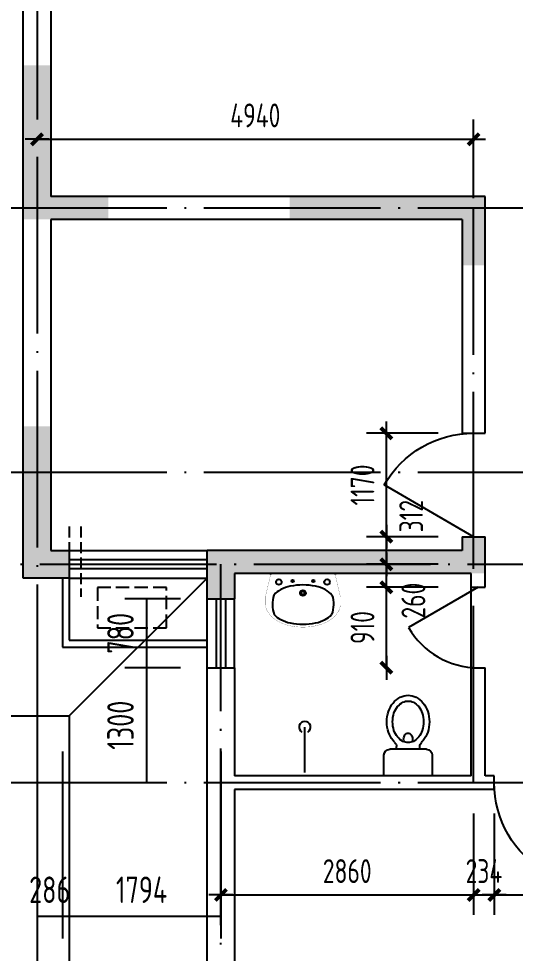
# Model space of a CAD drawing. Extents: x -726032 to 135930, y -151624 to 587044.
# Drawn here: x -666225 to -660605, y 553422 to 563993 of the extents above; entities that cross this region are included whole.
import ezdxf
from ezdxf.enums import TextEntityAlignment as Align

# ---------------------------------------------------------------- set-up
doc = ezdxf.new("R2010")
doc.units = 0
doc.header["$LTSCALE"] = 1000
doc.header["$MEASUREMENT"] = 0
doc.linetypes.add('DASH', pattern=[0.35, 0.25, -0.1])
doc.linetypes.add('DOTE', pattern=[2.42, 2, -0.2, 0.02, -0.2])
doc.layers.get('0').update_dxf_attribs({"linetype": 'CONTINUOUS'})
doc.layers.get('DEFPOINTS').update_dxf_attribs({"color": 1, "linetype": 'CONTINUOUS'})
for name, color, linetype in [('COLUMN', 170, 'CONTINUOUS'), ('DOTE', 8, 'DOTE'), ('GROUND', 45, 'CONTINUOUS'), ('LVTRY', 6, 'CONTINUOUS'), ('PUB_DIM', 245, 'CONTINUOUS'), ('ROOF', 4, 'CONTINUOUS'), ('WALL', 255, 'CONTINUOUS'), ('WINDOW', 155, 'CONTINUOUS'), ('WINDOW_TEXT', 7, 'CONTINUOUS'), ('空调', 245, 'CONTINUOUS')]:
    doc.layers.add(name, color=color, linetype=linetype)
doc.styles.add('DIM_FONT', font='isocp.shx', dxfattribs={"width": 0.8})
doc.styles.add('SIMPLEX', font='SIMPLEX.SHX')
doc.dimstyles.new('DIMA', dxfattribs={"dimtxt": 300, "dimasz": 1, "dimexe": 250, "dimexo": 300, "dimgap": 150, "dimtad": 1, "dimdec": 0, "dimzin": 0, "dimdsep": 46, "dimtxsty": 'DIM_FONT', "dimcen": 0.09, "dimse1": 1, "dimclrt": 142, "dimadec": 0, "dimazin": 0, "dimtfac": 1, "dimtdec": 0, "dimtix": 1, "dimtmove": 2, "dimatfit": 3, "dimfxl": 1, "dimtolj": 1, "dimtzin": 0, "dimarcsym": 0})
doc.dimstyles.new('DIMN', dxfattribs={"dimtxt": 300, "dimasz": 1, "dimexe": 250, "dimexo": 300, "dimgap": 150, "dimtad": 1, "dimdec": 0, "dimzin": 0, "dimdsep": 46, "dimtxsty": 'DIM_FONT', "dimcen": 0.09, "dimclrt": 142, "dimadec": 0, "dimazin": 0, "dimtfac": 1, "dimtdec": 0, "dimtix": 1, "dimtmove": 2, "dimatfit": 3, "dimfxl": 1, "dimtolj": 1, "dimtzin": 0, "dimarcsym": 0})

# ---------------------------------------------------------------- blocks, each defined once
blk = doc.blocks.new('_DBLK')
blk.add_line((-0.5, 0), (0, -0.866))
blk.add_arc((-0.5, 0), 1, 300, 0)
at = {"layer": 'WINDOW_TEXT', "style": 'SIMPLEX', "flags": 9}
blk.add_attdef('A', text='', height=1, dxfattribs=at).set_placement((0, 1.5), align=Align.MIDDLE)
blk = doc.blocks.new('_DIMX')
blk.add_line((-150, 0), (150, 0))
at = {"const_width": 50}
blk.add_lwpolyline([(-70, -70), (70, 70)], dxfattribs=at)
blk = doc.blocks.new('*D1692')
at = {"layer": 'DEFPOINTS', "color": 0, "transparency": 16777216}
for p in [(-662064, 559304), (-661207, 559304), (-661207, 558134)]:
    blk.add_point(p, dxfattribs=at)
at = {"layer": 'PUB_DIM', "color": 0, "lineweight": -2, "transparency": 16777216}
for p, q in [((-661477, 559304), (-662289, 559304)), ((-662064, 558135), (-662064, 559304))]:
    blk.add_line(p, q, dxfattribs=at)
at = {"layer": 'PUB_DIM', "color": 0, "lineweight": -2, "transparency": 16777216, "xscale": 0.9, "yscale": 0.9, "zscale": 0.9}
for p, rotation in [((-662064, 559304), 90), ((-662064, 558134), 270)]:
    blk.add_blockref('_DIMX', p, dxfattribs=dict(at, rotation=rotation))
at = {"layer": 'PUB_DIM', "color": 142, "transparency": 16777216, "insert": (-662334, 558719), "char_height": 270, "attachment_point": 5, "rotation": 90, "style": 'DIM_FONT'}
blk.add_mtext('\\A1;1170', dxfattribs=at)
blk = doc.blocks.new('*D1693')
at = {"layer": 'DEFPOINTS', "color": 0, "transparency": 16777216}
for p in [(-662064, 558134), (-661207, 558134), (-661207, 557822)]:
    blk.add_point(p, dxfattribs=at)
at = {"layer": 'PUB_DIM', "color": 0, "lineweight": -2, "transparency": 16777216}
for p, q in [((-661477, 558134), (-662289, 558134)), ((-662064, 557823), (-662064, 558134))]:
    blk.add_line(p, q, dxfattribs=at)
at = {"layer": 'PUB_DIM', "color": 0, "lineweight": -2, "transparency": 16777216, "xscale": 0.9, "yscale": 0.9, "zscale": 0.9}
for p, rotation in [((-662064, 558134), 90), ((-662064, 557822), 270)]:
    blk.add_blockref('_DIMX', p, dxfattribs=dict(at, rotation=rotation))
at = {"layer": 'PUB_DIM', "color": 142, "transparency": 16777216, "insert": (-661783, 558367), "char_height": 270, "attachment_point": 5, "rotation": 90, "style": 'DIM_FONT'}
blk.add_mtext('\\A1;312', dxfattribs=at)
blk = doc.blocks.new('*D2575')
at = {"layer": 'DEFPOINTS', "color": 0, "transparency": 16777216}
for p in [(-663937, 555274), (-661077, 555274), (-661077, 554082)]:
    blk.add_point(p, dxfattribs=at)
at = {"layer": 'PUB_DIM', "color": 0, "lineweight": -2, "transparency": 16777216}
for p, q in [((-661077, 555004), (-661077, 553857)), ((-663936, 554082), (-661078, 554082))]:
    blk.add_line(p, q, dxfattribs=at)
at = {"layer": 'PUB_DIM', "color": 0, "lineweight": -2, "transparency": 16777216, "xscale": 0.9, "yscale": 0.9, "zscale": 0.9, "rotation": 180}
blk.add_blockref('_DIMX', (-663937, 554082), dxfattribs=at)
at = {"layer": 'PUB_DIM', "color": 0, "lineweight": -2, "transparency": 16777216, "xscale": 0.9, "yscale": 0.9, "zscale": 0.9}
blk.add_blockref('_DIMX', (-661077, 554082), dxfattribs=at)
at = {"layer": 'PUB_DIM', "color": 142, "transparency": 16777216, "insert": (-662507, 554352), "char_height": 270, "attachment_point": 5, "style": 'DIM_FONT'}
blk.add_mtext('\\A1;2860', dxfattribs=at)
blk = doc.blocks.new('_WBLK')
for p, q in [((-0.5, 0.5), (0.5, 0.5)), ((0.5, 0.1667), (-0.5, 0.1667)), ((0.5, -0.1667), (-0.5, -0.1667)), ((-0.5, -0.5), (0.5, -0.5))]:
    blk.add_line(p, q)
at = {"layer": 'WINDOW_TEXT', "style": 'SIMPLEX', "flags": 9}
blk.add_attdef('A', text='', height=1, dxfattribs=at).set_placement((0, 1.5), align=Align.MIDDLE)
blk = doc.blocks.new('*D2576')
at = {"layer": 'DEFPOINTS', "color": 0, "transparency": 16777216}
for p in [(-664773, 556652), (-664093, 556652), (-664093, 555352)]:
    blk.add_point(p, dxfattribs=at)
at = {"layer": 'PUB_DIM', "color": 0, "lineweight": -2, "transparency": 16777216}
for p, q in [((-664393, 556652), (-665023, 556652)), ((-664773, 555353), (-664773, 556651))]:
    blk.add_line(p, q, dxfattribs=at)
at = {"layer": 'PUB_DIM', "color": 0, "transparency": 16777216}
for points in [[(-664773, 556651), (-664772, 556651), (-664773, 556652)], [(-664773, 555353), (-664772, 555353), (-664773, 555352)]]:
    blk.add_solid(points, dxfattribs=at)
at = {"layer": 'PUB_DIM', "color": 142, "transparency": 16777216, "insert": (-665073, 556002), "char_height": 300, "attachment_point": 5, "rotation": 90, "style": 'DIM_FONT'}
blk.add_mtext('\\A1;1300', dxfattribs=at)
blk = doc.blocks.new('*D1312')
at = {"layer": 'DEFPOINTS', "color": 0, "transparency": 16777216}
for p in [(-664773, 557432), (-664093, 557432), (-664093, 556652)]:
    blk.add_point(p, dxfattribs=at)
at = {"layer": 'PUB_DIM', "color": 0, "lineweight": -2, "transparency": 16777216}
for p, q in [((-664393, 557432), (-665023, 557432)), ((-664773, 556653), (-664773, 557431)), ((-664393, 556652), (-665023, 556652))]:
    blk.add_line(p, q, dxfattribs=at)
at = {"layer": 'PUB_DIM', "color": 0, "transparency": 16777216}
for points in [[(-664773, 557431), (-664772, 557431), (-664773, 557432)], [(-664773, 556653), (-664772, 556653), (-664773, 556652)]]:
    blk.add_solid(points, dxfattribs=at)
at = {"layer": 'PUB_DIM', "color": 142, "transparency": 16777216, "insert": (-665073, 557042), "char_height": 300, "attachment_point": 5, "rotation": 90, "style": 'DIM_FONT'}
blk.add_mtext('\\A1;780', dxfattribs=at)
blk = doc.blocks.new('*D1317')
at = {"layer": 'DEFPOINTS', "color": 0, "transparency": 16777216}
for p in [(-666017, 556004), (-665731, 556004), (-665731, 553841)]:
    blk.add_point(p, dxfattribs=at)
at = {"layer": 'PUB_DIM', "color": 0, "lineweight": -2, "transparency": 16777216}
for p, q in [((-666017, 555704), (-666017, 553591)), ((-665731, 555704), (-665731, 553591)), ((-666018, 553841), (-666019, 553841)), ((-666017, 553841), (-665731, 553841)), ((-665730, 553841), (-665729, 553841))]:
    blk.add_line(p, q, dxfattribs=at)
at = {"layer": 'PUB_DIM', "color": 0, "transparency": 16777216}
for points in [[(-666018, 553842), (-666018, 553841), (-666017, 553841)], [(-665730, 553842), (-665730, 553841), (-665731, 553841)]]:
    blk.add_solid(points, dxfattribs=at)
at = {"layer": 'PUB_DIM', "color": 142, "transparency": 16777216, "insert": (-665874, 554141), "char_height": 300, "attachment_point": 5, "style": 'DIM_FONT'}
blk.add_mtext('\\A1;286', dxfattribs=at)
blk = doc.blocks.new('*D1318')
at = {"layer": 'DEFPOINTS', "color": 0, "transparency": 16777216}
for p in [(-665731, 556004), (-663937, 556004), (-663937, 553841)]:
    blk.add_point(p, dxfattribs=at)
at = {"layer": 'PUB_DIM', "color": 0, "lineweight": -2, "transparency": 16777216}
for p, q in [((-665731, 555704), (-665731, 553591)), ((-663937, 555704), (-663937, 553591)), ((-665730, 553841), (-663938, 553841))]:
    blk.add_line(p, q, dxfattribs=at)
at = {"layer": 'PUB_DIM', "color": 0, "transparency": 16777216}
for points in [[(-665730, 553842), (-665730, 553841), (-665731, 553841)], [(-663938, 553842), (-663938, 553841), (-663937, 553841)]]:
    blk.add_solid(points, dxfattribs=at)
at = {"layer": 'PUB_DIM', "color": 142, "transparency": 16777216, "insert": (-664834, 554141), "char_height": 300, "attachment_point": 5, "style": 'DIM_FONT'}
blk.add_mtext('\\A1;1794', dxfattribs=at)
blk = doc.blocks.new('*D2596')
at = {"layer": 'DEFPOINTS', "color": 0, "transparency": 16777216}
for p in [(-662064, 557822), (-661207, 557822), (-661207, 557562)]:
    blk.add_point(p, dxfattribs=at)
at = {"layer": 'PUB_DIM', "color": 0, "lineweight": -2, "transparency": 16777216}
for p, q in [((-661477, 557822), (-662289, 557822)), ((-662064, 557823), (-662064, 557824)), ((-662064, 557562), (-662064, 557822)), ((-662064, 557562), (-662064, 557561))]:
    blk.add_line(p, q, dxfattribs=at)
at = {"layer": 'PUB_DIM', "color": 0, "lineweight": -2, "transparency": 16777216, "xscale": 0.9, "yscale": 0.9, "zscale": 0.9}
for p, rotation in [((-662064, 557822), 270), ((-662064, 557562), 90)]:
    blk.add_blockref('_DIMX', p, dxfattribs=dict(at, rotation=rotation))
at = {"layer": 'PUB_DIM', "color": 142, "transparency": 16777216, "insert": (-661758, 557411), "char_height": 270, "attachment_point": 5, "rotation": 90, "style": 'DIM_FONT'}
blk.add_mtext('\\A1;260', dxfattribs=at)
blk = doc.blocks.new('*D2597')
at = {"layer": 'DEFPOINTS', "color": 0, "transparency": 16777216}
for p in [(-662064, 557562), (-661207, 557562), (-661207, 556652)]:
    blk.add_point(p, dxfattribs=at)
at = {"layer": 'PUB_DIM', "color": 0, "lineweight": -2, "transparency": 16777216}
for p, q in [((-661477, 557562), (-662289, 557562)), ((-662064, 556653), (-662064, 557562))]:
    blk.add_line(p, q, dxfattribs=at)
at = {"layer": 'PUB_DIM', "color": 0, "lineweight": -2, "transparency": 16777216, "xscale": 0.9, "yscale": 0.9, "zscale": 0.9}
for p, rotation in [((-662064, 557562), 90), ((-662064, 556652), 270)]:
    blk.add_blockref('_DIMX', p, dxfattribs=dict(at, rotation=rotation))
at = {"layer": 'PUB_DIM', "color": 142, "transparency": 16777216, "insert": (-662334, 557107), "char_height": 270, "attachment_point": 5, "rotation": 90, "style": 'DIM_FONT'}
blk.add_mtext('\\A1;910', dxfattribs=at)
blk = doc.blocks.new('_LV10')
blk.add_line((0, -37), (0, -432))
blk.add_arc((0, -432), 50, 121.03319, 58.96681)
blk = doc.blocks.new('_LV5')
for p, q in [((210.1, 0), (-210.1, 0)), ((-210.1, 0), (-210.1, -180)), ((210.1, -180), (210.1, 0)), ((160.1, -230), (-160.1, -230)), ((-101.4, -230), (-101.4, -254.3)), ((101.4, -230), (101.4, -254.1))]:
    blk.add_line(p, q)
blk.add_lwpolyline([(-135.1, -469.4, 0.080312), (-123, -544.2, 0.089014), (-91.8, -601.5, 0.104918), (-45.6, -639.3, 0.119812), (0.1, -650.4, 0.119812), (45.8, -639.3, 0.104918), (92, -601.5, 0.089014), (123.2, -544.2, 0.080312), (135.3, -469.4, 0.080312), (123.2, -394.6, 0.089014), (92, -337.3, 0.104918), (45.8, -299.5, 0.119812), (0.1, -288.4, 0.119812), (-45.6, -299.5, 0.104918), (-91.8, -337.3, 0.089014), (-123, -394.6, 0.080312)], format="xyb", close=True)
for points in [[(-38.7, -318.5, 0.073567), (-35.6, -339.5, 0.084454), (-27.4, -356, 0.10642), (-14.1, -367.8, 0.129709), (0, -371.5, 0.129709), (14.1, -367.8, 0.10642), (27.4, -356, 0.084454), (35.6, -339.5, 0.073567), (38.7, -318.5, 0.073567), (35.6, -297.5, 0.014016), (34.7, -294.6, 0.10642)], [(-34.7, -294.7, 0.013578), (-35.6, -297.5, 0.073567), (-38.7, -318.5, 0.073567)]]:
    blk.add_lwpolyline(points, format="xyb")
for centre, radius, start, end in [((-160.1, -180), 50, 180, 270), ((160.1, -180), 50, 270, 0), ((52.2, -452.8), 234.6, 141.28635, 161.63333), ((20.4, -427.3), 193.8, 134.81437, 141.28635), ((-151.4, -254.3), 50, 314.81437, 0), ((151.4, -254.1), 50, 180, 225.25549), ((-20.2, -427.3), 193.8, 38.71365, 45.25549), ((-52, -452.8), 234.6, 18.36667, 38.71365), ((102.3, -469.4), 287.4, 161.63333, 180), ((-102.1, -469.4), 287.4, 0, 18.36667), ((102.3, -469.4), 287.4, 180, 198.36667), ((-102.1, -469.4), 287.4, 341.63333, 0), ((52.2, -486), 234.6, 198.36667, 218.71365), ((-52, -486), 234.6, 321.28635, 341.63333), ((20.4, -511.6), 193.8, 218.71365, 242.67141), ((-20.2, -511.6), 193.8, 297.32859, 321.28635), ((0.1, -550.8), 149.6, 242.67141, 270), ((0.1, -550.8), 149.6, 270, 297.32859)]:
    blk.add_arc(centre, radius, start, end)
blk = doc.blocks.new('M_E11')
for p, q in [((-280, -10), (-280, 0)), ((280, 0), (280, -10)), ((-250.5, -188.9), (-250.5, -185.7)), ((-247.8, -182.8), (-250.2, -184.9))]:
    blk.add_line(p, q)
at = {"const_width": 1.5}
for points in [[(-280, 0), (280, 0)], [(-325.7, -199.5), (-280, -5)], [(325.7, -203.7), (280, -5)]]:
    blk.add_lwpolyline(points, dxfattribs=at)
for points in [[(253, -188.3, 0.098208), (193.2, -140.8, 0.066287), (110.4, -111.4, 0.052428), (0, -99.8, 0.052428), (-110.4, -111.4, 0.066287), (-193.2, -140.8, 0.093876), (-250.8, -185.7, 0.171377)], [(-249.5, -357.7, 0.091341), (-193.2, -401.2, 0.066287), (-110.4, -430.6, 0.052428), (0, -442.2, 0.052428), (110.4, -430.6, 0.066287), (193.2, -401.2, 0.091756), (249.7, -357.5, 0.171377)]]:
    blk.add_lwpolyline(points, format="xyb")
for points in [[(-325.7, -199.5, 0.008223), (-325.7, -203.7, 0.149285)], [(-325.7, -265.7, 0.149285), (-304.4, -336.6, 0.107079), (-230.9, -407.7, 0.075625), (-131, -450.5, 0.062436), (-0.8, -467.3, 0.062436), (129.6, -451.5, 0.075625), (229.8, -409.6, 0.107079), (303.8, -339.1, 0.149285), (325.7, -268.3, 0.005205), (325.7, -265.7, 0.086596)]]:
    blk.add_lwpolyline(points, format="xyb", dxfattribs=at)
at = {"const_width": 1.5, "flags": 128}
for points in [[(-325.7, -203.7), (-325.7, -268.3)], [(325.7, -203.7), (325.7, -268.3)]]:
    blk.add_lwpolyline(points, dxfattribs=at)
at = {"flags": 128}
for points in [[(-253, -188.3, 0.172546), (-249.7, -357.5, 0.726395)], [(253, -188.3, -0.172546), (249.7, -357.5, -0.726395)]]:
    blk.add_lwpolyline(points, format="xyb", dxfattribs=at)
for centre, radius in [((-210, -75), 24), ((-210, -75), 24), ((-210, -75), 24), ((-90, -65), 10), ((90, -65), 10), ((210, -75), 24), ((0, -170), 25), ((0, -170), 15)]:
    blk.add_circle(centre, radius)
blk.add_arc((-249.5, -185.7), 1, 131.32236, 180)
at = {"width": 0.8, "flags": 9}
for tag in ['XSIZE', 'YSIZE']:
    blk.add_attdef(tag, (0, 0), '', height=0.5, dxfattribs=at)
blk = doc.blocks.new('*D2598')
at = {"layer": 'DEFPOINTS', "color": 0, "transparency": 16777216}
for p in [(-661077, 555274), (-660843, 555274), (-660843, 554082)]:
    blk.add_point(p, dxfattribs=at)
at = {"layer": 'PUB_DIM', "color": 0, "lineweight": -2, "transparency": 16777216}
for p, q in [((-660843, 555004), (-660843, 553857)), ((-661078, 554082), (-661079, 554082)), ((-661077, 554082), (-660843, 554082)), ((-660842, 554082), (-660841, 554082))]:
    blk.add_line(p, q, dxfattribs=at)
at = {"layer": 'PUB_DIM', "color": 0, "lineweight": -2, "transparency": 16777216, "xscale": 0.9, "yscale": 0.9, "zscale": 0.9}
blk.add_blockref('_DIMX', (-661077, 554082), dxfattribs=at)
at = {"layer": 'PUB_DIM', "color": 0, "lineweight": -2, "transparency": 16777216, "xscale": 0.9, "yscale": 0.9, "zscale": 0.9, "rotation": 180}
blk.add_blockref('_DIMX', (-660843, 554082), dxfattribs=at)
at = {"layer": 'PUB_DIM', "color": 142, "transparency": 16777216, "insert": (-660960, 554352), "char_height": 270, "attachment_point": 5, "style": 'DIM_FONT'}
blk.add_mtext('\\A1;234', dxfattribs=at)
blk = doc.blocks.new('*D2599')
at = {"layer": 'DEFPOINTS', "color": 0, "transparency": 16777216}
for p in [(-660843, 555274), (-659673, 555274), (-659673, 554082)]:
    blk.add_point(p, dxfattribs=at)
at = {"layer": 'PUB_DIM', "color": 0, "lineweight": -2, "transparency": 16777216}
for p, q in [((-659673, 555004), (-659673, 553857)), ((-660842, 554082), (-659674, 554082))]:
    blk.add_line(p, q, dxfattribs=at)
at = {"layer": 'PUB_DIM', "color": 0, "lineweight": -2, "transparency": 16777216, "xscale": 0.9, "yscale": 0.9, "zscale": 0.9, "rotation": 180}
blk.add_blockref('_DIMX', (-660843, 554082), dxfattribs=at)
at = {"layer": 'PUB_DIM', "color": 0, "lineweight": -2, "transparency": 16777216, "xscale": 0.9, "yscale": 0.9, "zscale": 0.9}
blk.add_blockref('_DIMX', (-659673, 554082), dxfattribs=at)
at = {"layer": 'PUB_DIM', "color": 142, "transparency": 16777216, "insert": (-660258, 554352), "char_height": 270, "attachment_point": 5, "style": 'DIM_FONT'}
blk.add_mtext('\\A1;1170', dxfattribs=at)
blk = doc.blocks.new('*D2742')
at = {"layer": 'DEFPOINTS', "color": 0, "transparency": 16777216}
for p in [(-661077, 562629), (-666017, 561692), (-661077, 561692)]:
    blk.add_point(p, dxfattribs=at)
at = {"layer": 'PUB_DIM', "color": 0, "lineweight": -2, "transparency": 16777216}
for p, q in [((-661077, 561962), (-661077, 562854)), ((-666016, 562629), (-661078, 562629))]:
    blk.add_line(p, q, dxfattribs=at)
at = {"layer": 'PUB_DIM', "color": 0, "lineweight": -2, "transparency": 16777216, "xscale": 0.9, "yscale": 0.9, "zscale": 0.9, "rotation": 180}
blk.add_blockref('_DIMX', (-666017, 562629), dxfattribs=at)
at = {"layer": 'PUB_DIM', "color": 0, "lineweight": -2, "transparency": 16777216, "xscale": 0.9, "yscale": 0.9, "zscale": 0.9}
blk.add_blockref('_DIMX', (-661077, 562629), dxfattribs=at)
at = {"layer": 'PUB_DIM', "color": 142, "transparency": 16777216, "insert": (-663547, 562899), "char_height": 270, "attachment_point": 5, "style": 'DIM_FONT'}
blk.add_mtext('\\A1;4940', dxfattribs=at)

msp = doc.modelspace()

# ---------------------------------------------------------------- linework, layer by layer
at = {"layer": 'COLUMN'}
for points in [[(-666172.9, 563464.4), (-666172.9, 561722.4), (-665860.9, 563464.4), (-665860.9, 561982.4)], [(-666172.9, 561722.4), (-665860.9, 561982.4), (-665210.9, 561722.4), (-665210.9, 561982.4)], [(-663156.9, 561982.4), (-663156.9, 561722.4), (-660946.9, 561982.4), (-661206.9, 561722.4)], [(-661206.9, 561722.4), (-661206.9, 561202.4), (-660946.9, 561982.4), (-660946.9, 561202.4)], [(-666172.9, 559382.4), (-666172.9, 557666.4), (-665860.9, 559382.4), (-665860.9, 557978.4)], [(-661206.9, 558134.4), (-661206.9, 557978.4), (-660946.9, 558134.4), (-660946.9, 557718.4)], [(-666172.9, 557666.4), (-665652.9, 557666.4), (-665860.9, 557978.4), (-665652.9, 557978.4)], [(-664092.9, 557978.4), (-663780.9, 557718.4), (-661206.9, 557978.4), (-660946.9, 557718.4)], [(-664092.9, 557978.4), (-664092.9, 557432.4), (-663780.9, 557718.4), (-663780.9, 557432.4)]]:
    msp.add_solid(points, dxfattribs=at)
at = {"layer": 'DOTE'}
for p, q in [((-666016.9, 576952), (-666016.9, 546480.4)), ((-712529.2, 561852.4), (-642897.4, 561852.4)), ((-661076.9, 555352.4), (-661076.9, 561852.4)), ((-712529.2, 558862.4), (-642897.4, 558862.4)), ((-711965.6, 557822.4), (-642897.4, 557822.4)), ((-663936.9, 546480.4), (-663936.9, 557822.4)), ((-712529.2, 555352.4), (-642897.4, 555352.4))]:
    msp.add_line(p, q, dxfattribs=at)
at = {"layer": 'GROUND'}
for p, q in [((-665652.9, 556106.4), (-664092.9, 557666.4)), ((-661102.9, 556652.4), (-661102.9, 557562.4)), ((-666887.9, 556106.4), (-665652.9, 556106.4)), ((-665652.9, 556106.4), (-665652.9, 548306.4))]:
    msp.add_line(p, q, dxfattribs=at)
at = {"layer": 'ROOF'}
for p, q in [((-665730.9, 557666.4), (-665730.9, 556886.4)), ((-665652.9, 557666.4), (-665652.9, 556964.4)), ((-665652.9, 556964.4), (-664092.9, 556964.4)), ((-665730.9, 556886.4), (-664092.9, 556886.4))]:
    msp.add_line(p, q, dxfattribs=at)
at = {"layer": 'WALL'}
for p, q in [((-666172.9, 557666.4), (-666172.9, 567858.4)), ((-665860.9, 567546.4), (-665860.9, 561982.4)), ((-660946.9, 561982.4), (-665860.9, 561982.4)), ((-660946.9, 559304.4), (-660946.9, 561982.4)), ((-665860.9, 561722.4), (-665860.9, 557978.4)), ((-661206.9, 561722.4), (-665860.9, 561722.4)), ((-661206.9, 561722.4), (-661206.9, 559304.4)), ((-661206.9, 559304.4), (-660946.9, 559304.4)), ((-661206.9, 558134.4), (-661206.9, 557978.4)), ((-661206.9, 558134.4), (-660946.9, 558134.4)), ((-660946.9, 557562.4), (-660946.9, 558134.4)), ((-665860.9, 557978.4), (-665652.9, 557978.4)), ((-665652.9, 557978.4), (-665652.9, 557666.4)), ((-661206.9, 557978.4), (-664092.9, 557978.4)), ((-664092.9, 557432.4), (-664092.9, 557978.4)), ((-661102.9, 557718.4), (-663780.9, 557718.4)), ((-663780.9, 557718.4), (-663780.9, 557432.4)), ((-661102.9, 557562.4), (-661102.9, 557718.4)), ((-665652.9, 557666.4), (-666172.9, 557666.4)), ((-661102.9, 557562.4), (-660946.9, 557562.4)), ((-664092.9, 557432.4), (-663780.9, 557432.4)), ((-664092.9, 556652.4), (-663780.9, 556652.4)), ((-664092.9, 549866.4), (-664092.9, 556652.4)), ((-663780.9, 556652.4), (-663780.9, 555430.4)), ((-661102.9, 555430.4), (-661102.9, 556652.4)), ((-661102.9, 556652.4), (-660946.9, 556652.4)), ((-660946.9, 555430.4), (-660946.9, 556652.4)), ((-661102.9, 555430.4), (-663780.9, 555430.4)), ((-660842.9, 555430.4), (-660946.9, 555430.4)), ((-660842.9, 555274.4), (-660842.9, 555430.4)), ((-660842.9, 555274.4), (-663780.9, 555274.4)), ((-663780.9, 555274.4), (-663780.9, 550178.4))]:
    msp.add_line(p, q, dxfattribs=at)
at = {"layer": '空调', "linetype": 'DASH', "ltscale": 0.5}
for p, q in [((-665652.9, 558248.3), (-665652.9, 557454.2)), ((-665522.9, 558248.3), (-665522.9, 557454.2))]:
    msp.add_line(p, q, dxfattribs=at)
at = {"layer": '空调', "linetype": 'DASH', "ltscale": 0.6}
msp.add_lwpolyline([(-665333.7, 557105), (-664553.7, 557105), (-664553.7, 557560), (-665333.7, 557560)], close=True, dxfattribs=at)

# ---------------------------------------------------------------- block references
at = {"layer": 'LVTRY', "xscale": 1.299999999999272, "yscale": 1.299999999999272, "zscale": 1.299999999999272}
msp.add_blockref('M_E11', (-663008.2, 557718.4), dxfattribs=at)
at = {"layer": 'LVTRY', "rotation": 180}
for name, p, xscale, yscale, zscale in [('_LV5', (-661817.9, 555430.4), -1.299999999999272, 1.30000000000291, 1.3), ('_LV10', (-662986.4, 555418.8), 1.299999999999272, 1.299999999999272, 1.299999999999272)]:
    msp.add_blockref(name, p, dxfattribs=dict(at, xscale=xscale, yscale=yscale, zscale=zscale))
at = {"layer": 'WINDOW'}
for name, p, xscale, yscale, zscale, rotation in [('_DBLK', (-661076.9, 558719.4), -1170, 1170, 1170, 270), ('_DBLK', (-661024.9, 557107.4), 910, 910, 910, 270), ('_WBLK', (-663936.9, 557042.4), -780, 312, 780, 270), ('_DBLK', (-660257.9, 555352.4), 1170, -1170, 1170, 180)]:
    msp.add_blockref(name, p, dxfattribs=dict(at, xscale=xscale, yscale=yscale, zscale=zscale, rotation=rotation))
at = {"layer": 'WINDOW', "xscale": 1560, "yscale": 312, "zscale": 1560}
msp.add_blockref('_WBLK', (-664872.9, 557822.4), dxfattribs=at)

# ---------------------------------------------------------------- dimensions: what is measured, and where the dimension line sits
at = {"layer": 'PUB_DIM'}
dim = msp.add_linear_dim(base=(-661076.9, 562629.2), p1=(-666016.9, 561692.2), p2=(-661076.9, 561692.2), dimstyle='DIMA', override={"dimscale": 0.9, "dimblk1": '_DIMX', "dimblk2": '_DIMX', "dimsah": 1}, dxfattribs=at)
dim.commit()
dim.dimension.update_dxf_attribs({"geometry": '*D2742', "text_midpoint": (-663546.9, 562899.2)})
for p1, p2, distance, picture, middle in [((-661206.9, 558134.4), (-661206.9, 559304.4), 857.1, '*D1692', (-662334, 558719.4)), ((-661206.9, 556652.4), (-661206.9, 557562.4), 857.1, '*D2597', (-662334, 557107.4)), ((-663936.9, 555274.4), (-661076.9, 555274.4), -1192.9, '*D2575', (-662506.9, 554351.6)), ((-661076.9, 555274.4), (-660842.9, 555274.4), -1192.9, '*D2598', (-660959.9, 554351.6)), ((-660842.9, 555274.4), (-659672.9, 555274.4), -1192.9, '*D2599', (-660257.9, 554351.5))]:
    dim = msp.add_aligned_dim(p1=p1, p2=p2, distance=distance, dimstyle='DIMA', override={"dimscale": 0.9, "dimblk1": '_DIMX', "dimblk2": '_DIMX', "dimsah": 1}, dxfattribs=at)
    dim.commit()
    dim.dimension.update_dxf_attribs({"geometry": picture, "text_midpoint": middle})
for base, p1, p2, picture, middle in [((-662064, 558134.4), (-661206.9, 557822.4), (-661206.9, 558134.4), '*D1693', (-661783.4, 558367.3)), ((-662064, 557822.4), (-661206.9, 557562.4), (-661206.9, 557822.4), '*D2596', (-661757.9, 557411.1))]:
    dim = msp.add_linear_dim(base=base, p1=p1, p2=p2, angle=90, dimstyle='DIMA', override={"dimscale": 0.9, "dimblk1": '_DIMX', "dimblk2": '_DIMX', "dimsah": 1}, dxfattribs=at)
    dim.commit()
    dim.dimension.update_dxf_attribs({"geometry": picture, "text_midpoint": middle, "dimtype": 161})
for p1, p2, dimstyle, picture, middle in [((-664092.9, 556652.4), (-664092.9, 557432.4), 'DIMN', '*D1312', (-665072.6, 557042.4)), ((-664092.9, 555352.4), (-664092.9, 556652.4), 'DIMA', '*D2576', (-665072.6, 556002.4))]:
    dim = msp.add_aligned_dim(p1=p1, p2=p2, distance=679.7, dimstyle=dimstyle, dxfattribs=at)
    dim.commit()
    dim.dimension.update_dxf_attribs({"geometry": picture, "text_midpoint": middle})
for base, p1, p2, picture, middle in [((-665730.9, 553841.3), (-666016.9, 556003.7), (-665730.9, 556003.7), '*D1317', (-665873.9, 554141.4)), ((-663936.9, 553841.3), (-665730.9, 556003.7), (-663936.9, 556003.7), '*D1318', (-664833.9, 554141.3))]:
    dim = msp.add_linear_dim(base=base, p1=p1, p2=p2, dimstyle='DIMN', dxfattribs=at)
    dim.commit()
    dim.dimension.update_dxf_attribs({"geometry": picture, "text_midpoint": middle})

doc.saveas('drawing.dxf')
